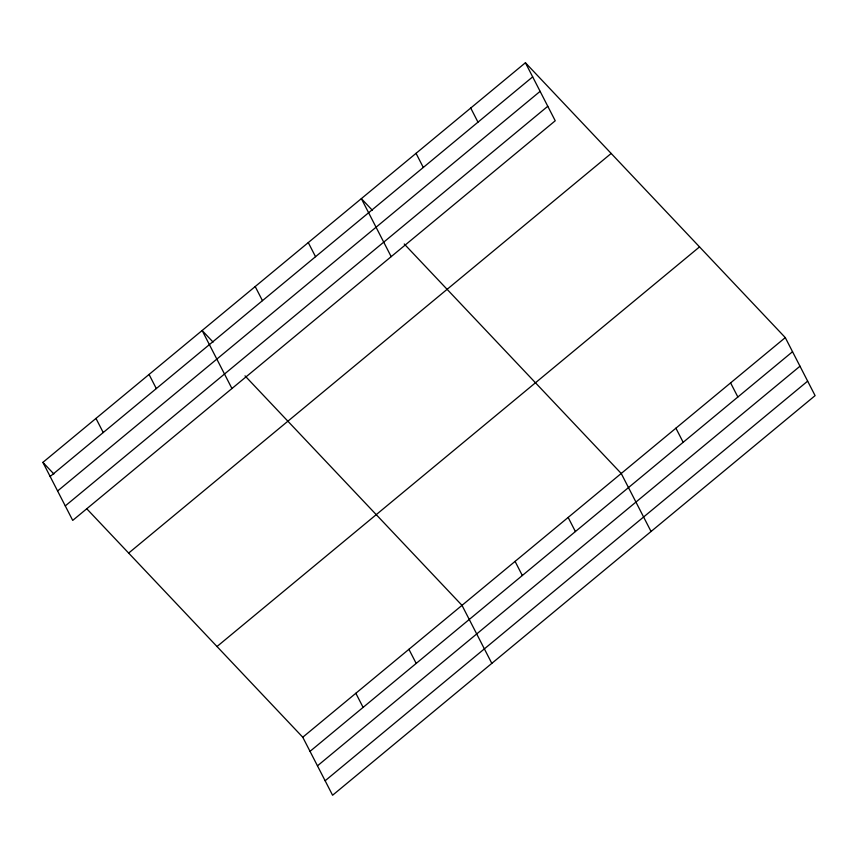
<?xml version="1.0" encoding="UTF-8"?>
<svg xmlns="http://www.w3.org/2000/svg" width="858" height="858" viewBox="0 0 858 858"><rect width="100%" height="100%" fill="white"/><g stroke="black" fill="none" stroke-linecap="round" stroke-linejoin="round"><path stroke-width="1.29" d="M525.418 62.752L555.233 120.774L72.715 520.398L42.9 462.376L525.418 62.752L785.285 337.602L815.1 395.624L332.582 795.248L302.767 737.226L86.69 508.697M50.15 476.501L532.668 76.877M57.604 490.98L540.111 91.356M65.272 505.909L547.779 106.285M128.657 553.078L611.175 153.453M217.01 646.524L699.527 246.9M302.767 737.226L785.285 337.602M310.028 751.351L792.535 351.716M317.471 765.829L799.988 366.205M325.139 780.759L807.657 381.134M372.308 210.21L361.357 198.627L391.173 256.639M404.236 243.983L621.235 473.477L651.05 531.488M213.074 342.085L202.134 330.502L231.95 388.524M245.013 375.858L462.001 605.351L491.816 663.363M42.9 462.376L53.85 473.959M730.598 382.893L737.859 397.007M675.911 428.185L683.172 442.299M470.731 108.044L477.981 122.168M416.044 153.335L423.294 167.449M568.157 517.438L575.407 531.552M515.079 561.389L522.329 575.514M308.279 242.589L315.54 256.703M255.201 286.551L262.462 300.665M408.923 649.313L416.184 663.427M355.845 693.275L363.106 707.389M149.056 374.463L156.306 388.577M95.978 418.425L103.228 432.539"/></g></svg>
